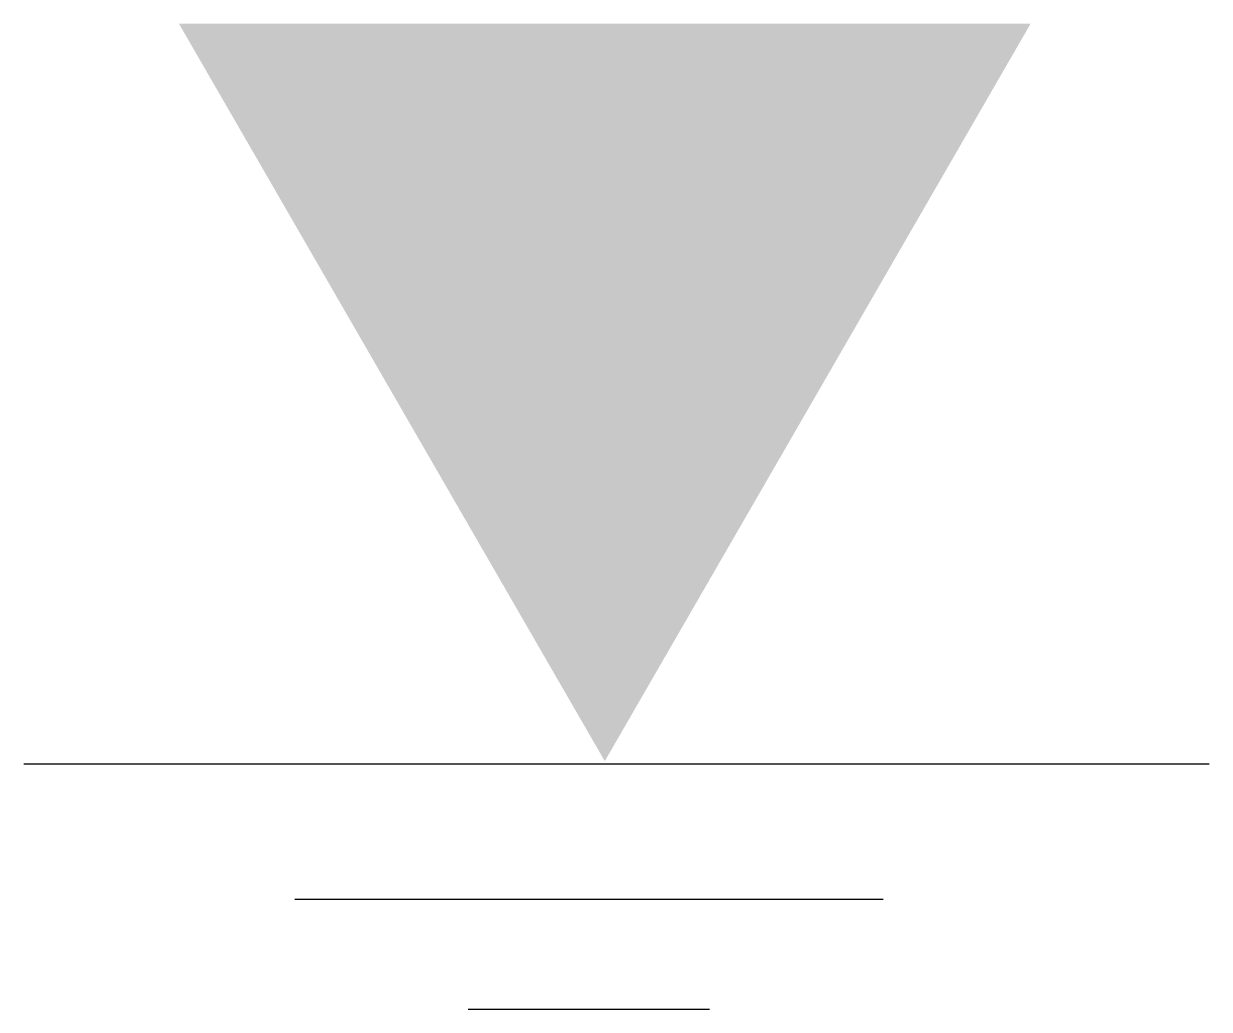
# Model space of a CAD drawing. Extents: x -1.2 to 1.18, y -0.99 to 0.99.
import ezdxf

# ---------------------------------------------------------------- set-up
doc = ezdxf.new("R2010")
doc.units = 0
doc.header["$MEASUREMENT"] = 0
doc.layers.get('0').update_dxf_attribs({"linetype": 'CONTINUOUS'})

msp = doc.modelspace()

# ---------------------------------------------------------------- hatches: boundary and pattern name
msp.add_hatch(color=1).paths.add_polyline_path([(-0.0308, -0.4891), (0.8244, 0.9922), (-0.886, 0.9922)])

# ---------------------------------------------------------------- linework, layer by layer
at = {"color": 1}
for p, q in [((-1.1978, -0.4947), (1.1832, -0.4947)), ((-0.6536, -0.7666), (0.5284, -0.7666))]:
    msp.add_line(p, q, dxfattribs=at)
msp.add_lwpolyline([(-0.3049, -0.9876), (0.1798, -0.9876)], dxfattribs=at)

doc.saveas('drawing.dxf')
